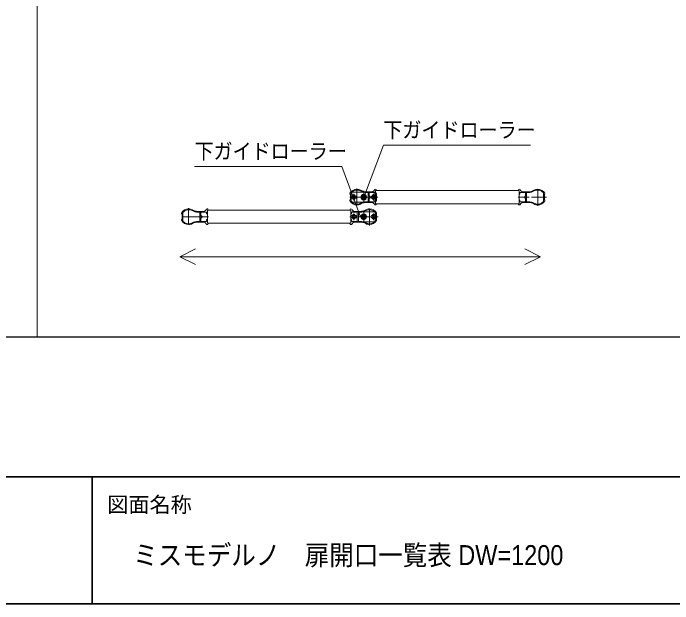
# Model space of a CAD drawing. Units: millimetres on the paper. Extents: x -303 to 303, y -152 to 152.
# Drawn here: x -206.2 to -128.3, y -138.5 to -68.7 of the extents above; entities that cross this region are included whole.
import ezdxf
from ezdxf.enums import TextEntityAlignment as Align

# ---------------------------------------------------------------- set-up
doc = ezdxf.new("R2010")
doc.units = ezdxf.units.MM
doc.linetypes.add('USER1', pattern=[10.5, 8, -0.5, 0.5, -0.5, 0.5, -0.5])
doc.linetypes.add('USER3', pattern=[2.91, 1.76, -0.4, 0.35, -0.4])
doc.layers.add('0-0_3一般', color=7, linetype='Continuous', lineweight=15)
doc.layers.add('0-1_1図面枠', color=7, linetype='Continuous', lineweight=20)
doc.styles.add('ＭＳ Ｐゴシック', font='')
doc.styles.get('ＭＳ Ｐゴシック').set_extended_font_data('MS PGothic')

# ---------------------------------------------------------------- blocks, each defined once
blk = doc.blocks.new('グループ-3')
at = {"layer": '0-1_1図面枠', "lineweight": 35}
for p, q in [((-200, -123.5), (200, -123.5)), ((-107.5, -123.5), (-107.5, -138.5))]:
    blk.add_line(p, q, dxfattribs=at)
blk.add_lwpolyline([(-200, 138.5), (200, 138.5), (200, -138.5), (-200, -138.5)], close=True, dxfattribs=at)
blk = doc.blocks.new('図面枠')
at = {"layer": '0-1_1図面枠'}
blk.add_blockref('グループ-3', (0, 0), dxfattribs=at)
at = {"layer": '0-1_1図面枠', "style": 'ＭＳ Ｐゴシック'}
blk.add_text('図面名称', height=1.833, dxfattribs=at).set_placement((-105.75, -128.249), align=Align.BOTTOM_LEFT)
blk = doc.blocks.new('グループ-5')
at = {"layer": '0-0_3一般'}
blk.add_line((-114, 103), (-114, -107), dxfattribs=at)
at = {"layer": '0-0_3一般', "lineweight": 30}
blk.add_lwpolyline([(-190, 103), (190, 103), (190, -107), (-190, -107)], close=True, dxfattribs=at)
blk = doc.blocks.new('グループ-54')
at = {"layer": '0-0_3一般'}
for p, q in [((-76.956, -90.722), (-76.956, -90.193)), ((-76.757, -90.59), (-76.757, -90.325)), ((-76.625, -89.862), (-74.241, -89.862)), ((-76.426, -90.59), (-76.426, -90.325)), ((-74.44, -90.59), (-74.44, -90.325)), ((-74.109, -90.59), (-74.109, -90.325)), ((-73.91, -90.193), (-73.91, -90.722)), ((-74.241, -91.053), (-76.625, -91.053))]:
    blk.add_line(p, q, dxfattribs=at)
at = {"layer": '0-0_3一般', "linetype": 'USER3'}
for p, q in [((-76.327, -90.325), (-76.856, -90.325)), ((-76.591, -90.06), (-76.591, -90.855)), ((-75.433, -90.838), (-75.433, -90.077)), ((-75.433, -90.656), (-75.433, -90.259)), ((-74.539, -90.325), (-74.01, -90.325)), ((-74.275, -90.855), (-74.275, -90.06)), ((-76.095, -90.457), (-77.088, -90.457)), ((-76.327, -90.59), (-76.856, -90.59)), ((-73.778, -90.457), (-76.095, -90.457)), ((-75.814, -90.457), (-75.052, -90.457)), ((-75.632, -90.457), (-75.234, -90.457)), ((-74.01, -90.59), (-74.539, -90.59))]:
    blk.add_line(p, q, dxfattribs=at)
at = {"layer": '0-0_3一般', "linetype": 'USER1'}
for p, q in [((-75.433, -90.11), (-75.433, -90.805)), ((-75.085, -90.457), (-75.781, -90.457))]:
    blk.add_line(p, q, dxfattribs=at)
at = {"layer": '0-0_3一般', "linetype": 'USER3'}
blk.add_lwpolyline([(-75.433, -91.186), (-75.433, -90.656), (-75.433, -89.729)], dxfattribs=at)
at = {"layer": '0-0_3一般'}
for radius in [0.331, 0.281, 0.139]:
    blk.add_circle((-75.433, -90.457), radius, dxfattribs=at)
at = {"layer": '0-0_3一般', "linetype": 'USER1'}
for radius in [0.314, 0.265, 0.232, 0.166, 0.166, 0.0993, 0.0662]:
    blk.add_circle((-75.433, -90.457), radius, dxfattribs=at)
at = {"layer": '0-0_3一般'}
for centre, radius, start, end in [((-76.625, -90.193), 0.331, 90, 180), ((-76.591, -90.325), 0.166, 0, 180), ((-74.275, -90.325), 0.166, 0, 180), ((-74.241, -90.193), 0.331, 0, 90), ((-76.625, -90.722), 0.331, 180, 270), ((-76.591, -90.59), 0.166, 180, 0), ((-74.275, -90.59), 0.166, 180, 0), ((-74.241, -90.722), 0.331, 270, 0)]:
    blk.add_arc(centre, radius, start, end, dxfattribs=at)
blk = doc.blocks.new('グループ-55')
at = {"layer": '0-0_3一般', "linetype": 'USER3'}
for p, q in [((-76.244, -89.438), (-76.244, -91.477)), ((-54.855, -91.477), (-54.855, -89.438)), ((-75.224, -90.457), (-77.263, -90.457)), ((-75.224, -90.457), (-73.901, -90.457)), ((-57.199, -90.457), (-55.875, -90.457)), ((-53.836, -90.457), (-55.875, -90.457))]:
    blk.add_line(p, q, dxfattribs=at)
at = {"layer": '0-0_3一般'}
for p, q in [((-74.026, -89.531), (-74.033, -89.531)), ((-73.927, -89.68), (-73.927, -89.63)), ((-57.172, -89.63), (-57.172, -89.68)), ((-57.066, -89.531), (-57.073, -89.531)), ((-77.071, -90.126), (-77.071, -90.073)), ((-76.912, -89.954), (-76.912, -90.96)), ((-74.461, -89.829), (-75.125, -89.829)), ((-75.125, -89.915), (-74.94, -89.915)), ((-74.788, -90.332), (-74.788, -89.934)), ((-74.788, -90.332), (-74.688, -90.332)), ((-74.145, -89.915), (-74.768, -89.915)), ((-74.126, -90.1), (-74.126, -89.934)), ((-74.112, -90.113), (-74.059, -90.113)), ((-74.046, -89.961), (-74.046, -90.1)), ((-74.026, -89.961), (-74.046, -89.961)), ((-74.026, -91.235), (-74.026, -89.68)), ((-74.026, -89.68), (-57.073, -89.68)), ((-74.026, -89.68), (-74.026, -89.961)), ((-73.927, -89.68), (-74.026, -89.68)), ((-57.073, -89.68), (-57.172, -89.68)), ((-57.073, -89.68), (-57.073, -91.235)), ((-57.073, -89.961), (-57.073, -89.68)), ((-57.053, -89.961), (-57.073, -89.961)), ((-57.053, -90.1), (-57.053, -89.961)), ((-57.04, -90.113), (-56.987, -90.113)), ((-56.974, -89.934), (-56.974, -90.1)), ((-56.331, -89.915), (-56.954, -89.915)), ((-55.974, -89.829), (-56.638, -89.829)), ((-56.411, -90.332), (-56.312, -90.332)), ((-56.312, -89.934), (-56.312, -90.332)), ((-56.159, -89.915), (-55.974, -89.915)), ((-54.187, -90.96), (-54.187, -89.954)), ((-54.028, -90.073), (-54.028, -90.126)), ((-77.071, -90.788), (-77.012, -90.788)), ((-77.071, -90.788), (-77.071, -90.842)), ((-77.012, -90.788), (-77.012, -90.477)), ((-75.125, -91), (-74.94, -91)), ((-74.461, -91.086), (-75.125, -91.086)), ((-74.92, -90.98), (-74.92, -90.477)), ((-74.788, -90.98), (-74.788, -90.583)), ((-74.145, -91), (-74.768, -91)), ((-74.126, -90.815), (-74.126, -90.98)), ((-74.112, -90.802), (-74.059, -90.802)), ((-57.04, -90.802), (-56.987, -90.802)), ((-56.974, -90.98), (-56.974, -90.815)), ((-56.331, -91), (-56.954, -91)), ((-55.974, -91.086), (-56.638, -91.086)), ((-56.312, -90.583), (-56.312, -90.98)), ((-56.179, -90.477), (-56.179, -90.98)), ((-56.159, -91), (-55.974, -91)), ((-54.087, -90.477), (-54.087, -90.788)), ((-54.087, -90.788), (-54.028, -90.788)), ((-54.028, -90.842), (-54.028, -90.788)), ((-74.026, -91.384), (-74.033, -91.384)), ((-57.073, -91.235), (-74.026, -91.235)), ((-73.927, -91.235), (-73.927, -91.285)), ((-57.172, -91.285), (-57.172, -91.235)), ((-57.066, -91.384), (-57.073, -91.384))]:
    blk.add_line(p, q, dxfattribs=at)
for points in [[(-77.071, -90.126), (-77.012, -90.126), (-77.012, -90.437), (-76.992, -90.457), (-77.012, -90.477)], [(-74.92, -89.934), (-74.92, -90.438), (-74.9, -90.457), (-74.92, -90.477)], [(-74.688, -90.332), (-74.688, -90.583), (-74.788, -90.583)], [(-56.312, -90.583), (-56.411, -90.583), (-56.411, -90.332)], [(-56.179, -90.477), (-56.199, -90.457), (-56.179, -90.438), (-56.179, -89.934)], [(-54.087, -90.477), (-54.107, -90.457), (-54.087, -90.437), (-54.087, -90.126), (-54.028, -90.126)], [(-73.927, -91.235), (-74.026, -91.235), (-74.026, -90.954), (-74.046, -90.954), (-74.046, -90.815)], [(-57.053, -90.815), (-57.053, -90.954), (-57.073, -90.954), (-57.073, -91.235), (-57.172, -91.235)]]:
    blk.add_lwpolyline(points, dxfattribs=at)
for centre, radius, start, end in [((-76.244, -90.457), 0.927, 90, 151.04498), ((-76.244, -90.457), 0.841, 60.18635, 142.21566), ((-76.244, -90.457), 0.927, 60.18635, 90), ((-75.092, -89.08), 1.059, 322.53091, 329.82103), ((-74.033, -89.696), 0.166, 90, 149.82103), ((-74.026, -89.63), 0.0993, 0, 90), ((-57.073, -89.63), 0.0993, 90, 180), ((-57.066, -89.696), 0.166, 30.17897, 90), ((-56.008, -89.08), 1.059, 210.17897, 217.46909), ((-54.855, -90.457), 0.927, 90, 119.81365), ((-54.855, -90.457), 0.841, 37.78434, 119.81365), ((-54.855, -90.457), 0.927, 28.95502, 90), ((-76.939, -90.073), 0.132, 151.04498, 180), ((-76.893, -89.954), 0.0199, 142.21566, 180), ((-75.125, -88.505), 1.41, 240.18635, 270), ((-75.125, -88.505), 1.324, 240.18635, 270), ((-74.94, -89.934), 0.0199, 0, 90), ((-74.768, -89.934), 0.0199, 90, 180), ((-74.461, -89.564), 0.265, 270, 322.53091), ((-74.145, -89.934), 0.0199, 0, 90), ((-74.112, -90.1), 0.0132, 180, 270), ((-74.059, -90.1), 0.0132, 270, 0), ((-57.04, -90.1), 0.0132, 180, 270), ((-56.987, -90.1), 0.0132, 270, 0), ((-56.954, -89.934), 0.0199, 90, 180), ((-56.638, -89.564), 0.265, 217.46909, 270), ((-56.331, -89.934), 0.0199, 0, 90), ((-56.159, -89.934), 0.0199, 90, 180), ((-55.974, -88.505), 1.324, 270, 299.81365), ((-55.974, -88.505), 1.41, 270, 299.81365), ((-54.207, -89.954), 0.0199, 0, 37.78434), ((-54.16, -90.073), 0.132, 0, 28.95502), ((-76.939, -90.842), 0.132, 180, 208.95502), ((-76.244, -90.457), 0.927, 208.95502, 270), ((-76.893, -90.96), 0.0199, 180, 217.78434), ((-76.244, -90.457), 0.841, 217.78434, 299.81365), ((-75.125, -92.41), 1.41, 90, 119.81365), ((-75.125, -92.41), 1.324, 90, 119.81365), ((-74.94, -90.98), 0.0199, 270, 0), ((-74.768, -90.98), 0.0199, 180, 270), ((-74.461, -91.351), 0.265, 37.46909, 90), ((-75.092, -91.834), 1.059, 30.17897, 37.46909), ((-74.145, -90.98), 0.0199, 270, 0), ((-74.112, -90.815), 0.0132, 90, 180), ((-74.059, -90.815), 0.0132, 0, 90), ((-57.04, -90.815), 0.0132, 90, 180), ((-56.987, -90.815), 0.0132, 0, 90), ((-56.954, -90.98), 0.0199, 180, 270), ((-56.008, -91.834), 1.059, 142.53091, 149.82103), ((-56.638, -91.351), 0.265, 90, 142.53091), ((-56.331, -90.98), 0.0199, 270, 0), ((-56.159, -90.98), 0.0199, 180, 270), ((-55.974, -92.41), 1.41, 60.18635, 90), ((-55.974, -92.41), 1.324, 60.18635, 90), ((-54.855, -90.457), 0.841, 240.18635, 322.21566), ((-54.855, -90.457), 0.927, 270, 331.04498), ((-54.207, -90.96), 0.0199, 322.21566, 0), ((-54.16, -90.842), 0.132, 331.04498, 0), ((-76.244, -90.457), 0.927, 270, 299.81365), ((-74.033, -91.219), 0.166, 210.17897, 270), ((-74.026, -91.285), 0.0993, 270, 0), ((-57.073, -91.285), 0.0993, 180, 270), ((-57.066, -91.219), 0.166, 270, 329.82103), ((-54.855, -90.457), 0.927, 240.18635, 270)]:
    blk.add_arc(centre, radius, start, end, dxfattribs=at)
blk = doc.blocks.new('グループ-56')
at = {"layer": '0-0_3一般'}
for p, q in [((-76.956, -93.039), (-76.956, -92.509)), ((-76.757, -92.907), (-76.757, -92.642)), ((-76.625, -92.179), (-74.241, -92.179)), ((-76.426, -92.907), (-76.426, -92.642)), ((-74.44, -92.907), (-74.44, -92.642)), ((-74.109, -92.907), (-74.109, -92.642)), ((-73.91, -92.509), (-73.91, -93.039)), ((-74.241, -93.37), (-76.625, -93.37))]:
    blk.add_line(p, q, dxfattribs=at)
at = {"layer": '0-0_3一般', "linetype": 'USER3'}
for p, q in [((-76.327, -92.642), (-76.856, -92.642)), ((-76.591, -92.377), (-76.591, -93.171)), ((-75.433, -92.973), (-75.433, -92.046)), ((-75.433, -93.155), (-75.433, -92.394)), ((-75.433, -92.973), (-75.433, -92.576)), ((-74.539, -92.642), (-74.01, -92.642)), ((-74.275, -93.171), (-74.275, -92.377)), ((-76.095, -92.774), (-77.088, -92.774)), ((-76.327, -92.907), (-76.856, -92.907)), ((-73.778, -92.774), (-76.095, -92.774)), ((-75.814, -92.774), (-75.052, -92.774)), ((-75.632, -92.774), (-75.234, -92.774)), ((-75.433, -93.502), (-75.433, -92.973)), ((-74.01, -92.907), (-74.539, -92.907))]:
    blk.add_line(p, q, dxfattribs=at)
at = {"layer": '0-0_3一般', "linetype": 'USER1'}
for p, q in [((-75.433, -92.427), (-75.433, -93.122)), ((-75.085, -92.774), (-75.781, -92.774))]:
    blk.add_line(p, q, dxfattribs=at)
at = {"layer": '0-0_3一般'}
for radius in [0.331, 0.281, 0.139]:
    blk.add_circle((-75.433, -92.774), radius, dxfattribs=at)
at = {"layer": '0-0_3一般', "linetype": 'USER1'}
for radius in [0.314, 0.265, 0.232, 0.166, 0.166, 0.0993, 0.0662]:
    blk.add_circle((-75.433, -92.774), radius, dxfattribs=at)
at = {"layer": '0-0_3一般'}
for centre, radius, start, end in [((-76.625, -92.509), 0.331, 90, 180), ((-76.591, -92.642), 0.166, 0, 180), ((-74.275, -92.642), 0.166, 0, 180), ((-74.241, -92.509), 0.331, 0, 90), ((-76.625, -93.039), 0.331, 180, 270), ((-76.591, -92.907), 0.166, 180, 0), ((-74.275, -92.907), 0.166, 180, 0), ((-74.241, -93.039), 0.331, 270, 0)]:
    blk.add_arc(centre, radius, start, end, dxfattribs=at)
blk = doc.blocks.new('グループ-57')
at = {"layer": '0-0_3一般', "linetype": 'USER3'}
for p, q in [((-96.127, -91.755), (-96.127, -93.794)), ((-74.738, -93.794), (-74.738, -91.755)), ((-95.107, -92.774), (-97.146, -92.774)), ((-95.107, -92.774), (-93.783, -92.774)), ((-77.081, -92.774), (-75.757, -92.774)), ((-73.718, -92.774), (-75.757, -92.774))]:
    blk.add_line(p, q, dxfattribs=at)
at = {"layer": '0-0_3一般'}
for p, q in [((-93.909, -91.848), (-93.916, -91.848)), ((-93.81, -91.996), (-93.81, -91.947)), ((-77.055, -91.947), (-77.055, -91.996)), ((-76.949, -91.848), (-76.956, -91.848)), ((-96.954, -92.443), (-96.954, -92.39)), ((-96.954, -92.443), (-96.894, -92.443)), ((-96.894, -92.443), (-96.894, -92.754)), ((-96.795, -92.271), (-96.795, -93.277)), ((-94.344, -92.145), (-95.008, -92.145)), ((-95.008, -92.231), (-94.822, -92.231)), ((-94.803, -92.251), (-94.803, -92.754)), ((-94.67, -92.649), (-94.67, -92.251)), ((-94.67, -92.649), (-94.571, -92.649)), ((-94.028, -92.231), (-94.65, -92.231)), ((-94.571, -92.649), (-94.571, -92.9)), ((-94.008, -92.417), (-94.008, -92.251)), ((-93.995, -92.43), (-93.942, -92.43)), ((-76.922, -92.43), (-76.869, -92.43)), ((-76.856, -92.251), (-76.856, -92.417)), ((-76.214, -92.231), (-76.836, -92.231)), ((-75.857, -92.145), (-76.521, -92.145)), ((-76.294, -92.649), (-76.194, -92.649)), ((-76.294, -92.9), (-76.294, -92.649)), ((-76.194, -92.251), (-76.194, -92.649)), ((-76.062, -92.754), (-76.062, -92.251)), ((-76.042, -92.231), (-75.857, -92.231)), ((-74.069, -93.277), (-74.069, -92.271)), ((-73.97, -92.443), (-73.91, -92.443)), ((-73.97, -92.754), (-73.97, -92.443)), ((-73.91, -92.39), (-73.91, -92.443)), ((-96.954, -93.105), (-96.954, -93.159)), ((-96.894, -92.754), (-96.874, -92.774)), ((-96.874, -92.774), (-96.894, -92.794)), ((-95.008, -93.317), (-94.822, -93.317)), ((-94.344, -93.403), (-95.008, -93.403)), ((-94.803, -92.754), (-94.783, -92.774)), ((-94.783, -92.774), (-94.803, -92.794)), ((-94.803, -93.297), (-94.803, -92.794)), ((-94.571, -92.9), (-94.67, -92.9)), ((-94.67, -93.297), (-94.67, -92.9)), ((-94.028, -93.317), (-94.65, -93.317)), ((-94.008, -93.132), (-94.008, -93.297)), ((-93.995, -93.119), (-93.942, -93.119)), ((-93.929, -93.271), (-93.929, -93.132)), ((-93.909, -93.271), (-93.929, -93.271)), ((-93.909, -93.552), (-93.909, -93.271)), ((-76.956, -93.271), (-76.956, -93.552)), ((-76.936, -93.271), (-76.956, -93.271)), ((-76.936, -93.132), (-76.936, -93.271)), ((-76.922, -93.119), (-76.869, -93.119)), ((-76.856, -93.297), (-76.856, -93.132)), ((-76.214, -93.317), (-76.836, -93.317)), ((-75.857, -93.403), (-76.521, -93.403)), ((-76.194, -92.9), (-76.294, -92.9)), ((-76.194, -92.9), (-76.194, -93.297)), ((-76.082, -92.774), (-76.062, -92.754)), ((-76.062, -92.794), (-76.082, -92.774)), ((-76.062, -92.794), (-76.062, -93.297)), ((-76.042, -93.317), (-75.857, -93.317)), ((-73.99, -92.774), (-73.97, -92.754)), ((-73.97, -92.794), (-73.99, -92.774)), ((-73.91, -93.159), (-73.91, -93.105)), ((-93.909, -93.701), (-93.916, -93.701)), ((-93.81, -93.552), (-93.909, -93.552)), ((-93.81, -93.552), (-93.81, -93.602)), ((-77.055, -93.602), (-77.055, -93.552)), ((-76.956, -93.552), (-77.055, -93.552)), ((-76.949, -93.701), (-76.956, -93.701))]:
    blk.add_line(p, q, dxfattribs=at)
for points in [[(-93.81, -91.996), (-93.909, -91.996), (-93.909, -92.278), (-93.929, -92.278), (-93.929, -92.417)], [(-76.936, -92.417), (-76.936, -92.278), (-76.956, -92.278), (-76.956, -91.996), (-77.055, -91.996)], [(-96.954, -93.105), (-96.894, -93.105), (-96.894, -92.794)], [(-73.97, -92.794), (-73.97, -93.105), (-73.91, -93.105)]]:
    blk.add_lwpolyline(points, dxfattribs=at)
blk.add_lwpolyline([(-93.909, -91.996), (-76.956, -91.996), (-76.956, -93.552), (-93.909, -93.552)], close=True, dxfattribs=at)
for centre, radius, start, end in [((-96.127, -92.774), 0.927, 90, 151.04498), ((-96.127, -92.774), 0.841, 60.18635, 142.21566), ((-96.127, -92.774), 0.927, 60.18635, 90), ((-95.008, -90.821), 1.324, 240.18635, 270), ((-94.974, -91.397), 1.059, 322.53091, 329.82103), ((-93.916, -92.013), 0.166, 90, 149.82103), ((-93.909, -91.947), 0.0993, 0, 90), ((-76.956, -91.947), 0.0993, 90, 180), ((-76.949, -92.013), 0.166, 30.17897, 90), ((-75.89, -91.397), 1.059, 210.17897, 217.46909), ((-75.857, -90.821), 1.324, 270, 299.81365), ((-74.738, -92.774), 0.927, 90, 119.81365), ((-74.738, -92.774), 0.841, 37.78434, 119.81365), ((-74.738, -92.774), 0.927, 28.95502, 90), ((-96.822, -92.39), 0.132, 151.04498, 180), ((-96.775, -92.271), 0.0199, 142.21566, 180), ((-95.008, -90.821), 1.41, 240.18635, 270), ((-94.822, -92.251), 0.0199, 0, 90), ((-94.65, -92.251), 0.0199, 90, 180), ((-94.344, -91.881), 0.265, 270, 322.53091), ((-94.028, -92.251), 0.0199, 0, 90), ((-93.995, -92.417), 0.0132, 180, 270), ((-93.942, -92.417), 0.0132, 270, 0), ((-76.922, -92.417), 0.0132, 180, 270), ((-76.869, -92.417), 0.0132, 270, 0), ((-76.836, -92.251), 0.0199, 90, 180), ((-76.521, -91.881), 0.265, 217.46909, 270), ((-76.214, -92.251), 0.0199, 0, 90), ((-76.042, -92.251), 0.0199, 90, 180), ((-75.857, -90.821), 1.41, 270, 299.81365), ((-74.089, -92.271), 0.0199, 0, 37.78434), ((-74.043, -92.39), 0.132, 0, 28.95502), ((-96.822, -93.159), 0.132, 180, 208.95502), ((-96.127, -92.774), 0.927, 208.95502, 270), ((-96.775, -93.277), 0.0199, 180, 217.78434), ((-96.127, -92.774), 0.841, 217.78434, 299.81365), ((-95.008, -94.727), 1.41, 90, 119.81365), ((-95.008, -94.727), 1.324, 90, 119.81365), ((-94.822, -93.297), 0.0199, 270, 0), ((-94.65, -93.297), 0.0199, 180, 270), ((-94.344, -93.668), 0.265, 37.46909, 90), ((-94.974, -94.151), 1.059, 30.17897, 37.46909), ((-94.028, -93.297), 0.0199, 270, 0), ((-93.995, -93.132), 0.0132, 90, 180), ((-93.942, -93.132), 0.0132, 0, 90), ((-76.922, -93.132), 0.0132, 90, 180), ((-76.869, -93.132), 0.0132, 0, 90), ((-76.836, -93.297), 0.0199, 180, 270), ((-75.89, -94.151), 1.059, 142.53091, 149.82103), ((-76.521, -93.668), 0.265, 90, 142.53091), ((-76.214, -93.297), 0.0199, 270, 0), ((-76.042, -93.297), 0.0199, 180, 270), ((-75.857, -94.727), 1.41, 60.18635, 90), ((-75.857, -94.727), 1.324, 60.18635, 90), ((-74.738, -92.774), 0.841, 240.18635, 322.21566), ((-74.738, -92.774), 0.927, 270, 331.04498), ((-74.089, -93.277), 0.0199, 322.21566, 0), ((-74.043, -93.159), 0.132, 331.04498, 0), ((-96.127, -92.774), 0.927, 270, 299.81365), ((-93.916, -93.536), 0.166, 210.17897, 270), ((-93.909, -93.602), 0.0993, 270, 0), ((-76.956, -93.602), 0.0993, 180, 270), ((-76.949, -93.536), 0.166, 270, 329.82103), ((-74.738, -92.774), 0.927, 240.18635, 270)]:
    blk.add_arc(centre, radius, start, end, dxfattribs=at)
blk = doc.blocks.new('グループ-58')
at = {"layer": '0-0_3一般'}
for p, q in [((-95.292, -96.573), (-97.146, -97.5)), ((-97.146, -97.5), (-95.292, -98.427)), ((-56.401, -98.427), (-54.548, -97.5))]:
    blk.add_line(p, q, dxfattribs=at)
at = {"layer": '0-0_3一般', "linetype": 'USER3'}
blk.add_line((-97.146, -97.5), (-97.136, -97.5), dxfattribs=at)
at = {"layer": '0-0_3一般'}
for points in [[(-75.324, -90.259), (-73.113, -84.331), (-55.712, -84.331)], [(-95.426, -86.847), (-78.024, -86.847), (-75.814, -92.774)], [(-97.146, -97.5), (-54.548, -97.5), (-56.401, -96.573)]]:
    blk.add_lwpolyline(points, dxfattribs=at)
for name in ['グループ-55', 'グループ-54', 'グループ-57', 'グループ-56']:
    blk.add_blockref(name, (0, 0), dxfattribs=at)
at = {"layer": '0-0_3一般', "style": 'ＭＳ Ｐゴシック', "width": 0.9}
for p in [(-73.115, -83.983), (-95.428, -86.498)]:
    blk.add_text('下ガイドローラー', height=1.833, dxfattribs=at).set_placement(p, align=Align.BOTTOM_LEFT)

msp = doc.modelspace()

# ---------------------------------------------------------------- block references
at = {"layer": '0-0_3一般'}
for name in ['グループ-5', 'グループ-58']:
    msp.add_blockref(name, (-89.375, 0), dxfattribs=at)
at = {"layer": '0-1_1図面枠'}
msp.add_blockref('図面枠', (-89.375, 0), dxfattribs=at)

# ---------------------------------------------------------------- texts
at = {"layer": '0-1_1図面枠', "style": 'ＭＳ Ｐゴシック', "width": 0.9}
msp.add_text('ミスモデルノ\u3000扉開口一覧表 DW=1200', height=2.358, dxfattribs=at).set_placement((-192.036, -134.633), align=Align.BOTTOM_LEFT)

doc.saveas('drawing.dxf')
